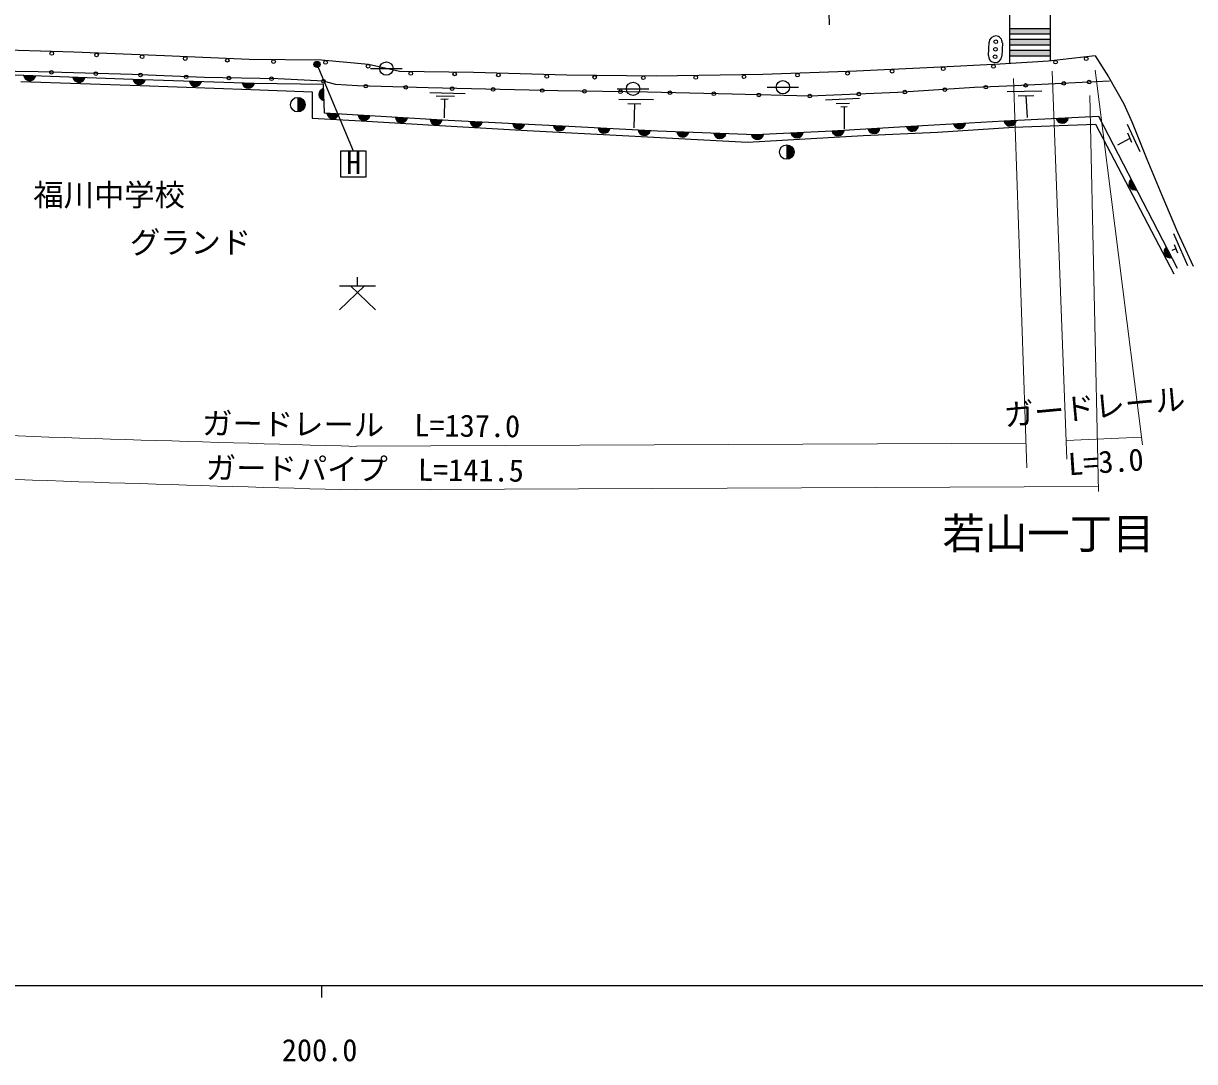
# Model space of a CAD drawing. Units: millimetres at full size, sheet at 1:1000; details may follow other scales. Extents: x -32835295 to 680000, y -214460296 to 380000.
# Drawn here: x 243421 to 339990, y 198715 to 284349 of the extents above; entities that cross this region are included whole.
import ezdxf
from ezdxf.enums import TextEntityAlignment as Align

# ---------------------------------------------------------------- set-up
doc = ezdxf.new("R2010")
doc.units = ezdxf.units.MM
doc.header["$LTSCALE"] = 1000
for name, color, linetype, lineweight in [('M-BGD', 7, 'Continuous', 25), ('M-BGD-EXST', 7, 'Continuous', 25), ('M-BMK-SRVR', 3, 'Continuous', 25), ('M-STR-HTXT', 7, 'Continuous', 13), ('M-STR-STRC', 7, 'Continuous', 25), ('M-TTL-BAND', 7, 'Continuous', 25)]:
    doc.layers.add(name, color=color, linetype=linetype, lineweight=lineweight)
doc.layers.add('M-BMK-HTXT', color=7, linetype='Continuous')
doc.styles.add('ＭＳ ゴシック', font='')
doc.styles.get('ＭＳ ゴシック').set_extended_font_data('MS Gothic')

msp = doc.modelspace()

# ---------------------------------------------------------------- hatches: boundary and pattern name
at = {"layer": 'M-BGD'}
for points in [[(243441, 280050, 0.82183), (244431, 280015)], [(247503, 279906, 0.82183), (248493, 279870)], [(252477, 279727, 0.82183), (253468, 279694)], [(257103, 279573, 0.82183), (258094, 279540)], [(261471, 279428, 0.82183), (262461, 279395)], [(266047, 277045, 0.41421), (266647, 277645, 0.41421), (266047, 278245)], [(268176, 278978, 0.82183), (268204, 277988)], [(268449, 276934, 0.82183), (269438, 276874)], [(271016, 276778, 0.82183), (272005, 276719)], [(274090, 276592, 0.82183), (275079, 276533)], [(276949, 276419, 0.82183), (277938, 276359)], [(280265, 276242, 0.82183), (281254, 276194)], [(324280, 276274, 0.82183), (325270, 276324)], [(328590, 276495, 0.82183), (329580, 276546)], [(283763, 276074, 0.82183), (284752, 276027)], [(287122, 275913, 0.82183), (288112, 275866)], [(290802, 275723, 0.82183), (291792, 275670)], [(294118, 275546, 0.82183), (295107, 275493)], [(297289, 275401, 0.82183), (298279, 275363)], [(300353, 275284, 0.82183), (301343, 275246)], [(306723, 275296, 0.82183), (307712, 275344)], [(310097, 275461, 0.82183), (311087, 275520)], [(313062, 275639, 0.82183), (314051, 275699)], [(316240, 275831, 0.82183), (317230, 275888)], [(320113, 276045, 0.82183), (321102, 276099)], [(303449, 275166, 0.82183), (304440, 275181)], [(306360, 273138, 0.41421), (306960, 273738, 0.41421), (306360, 274338)], [(334768, 271515, 0.82183), (335224, 270635)], [(337671, 265922, 0.82183), (338127, 265043)]]:
    msp.add_hatch(color=256, dxfattribs=at).paths.add_polyline_path(points)
at = {"layer": 'M-BGD-EXST'}
msp.add_hatch(color=256, dxfattribs=at).paths.add_polyline_path([(267878, 280971, 0.41421), (267628, 281221, 0.41421), (267378, 280971, 1)])
at = {"layer": 'M-STR-STRC'}
for points in [[(328082, 283937), (324732, 283937), (324732, 283487), (328082, 283487)], [(328082, 283037), (324732, 283037), (324732, 282587), (328082, 282587)], [(328082, 282137), (324732, 282137), (324732, 281687), (328082, 281687)]]:
    msp.add_hatch(color=256, dxfattribs=at).paths.add_polyline_path(points)

# ---------------------------------------------------------------- linework, layer by layer
at = {"layer": 'M-BGD'}
for p, q in [((272047, 280627), (274647, 280627)), ((304742, 279085), (307342, 279085)), ((266047, 278245), (266047, 277045)), ((276931, 278646), (279857, 278578)), ((277459, 278367), (278960, 278359)), ((292387, 278954), (294987, 278954)), ((309552, 278050), (312348, 278188)), ((324547, 278727), (327405, 278777)), ((325437, 278376), (326741, 278414)), ((326089, 278395), (326177, 276596)), ((277843, 278095), (278447, 278118)), ((278145, 278107), (278107, 276557)), ((292504, 278099), (295370, 278062)), ((293261, 277751), (294330, 277728)), ((293796, 277739), (293751, 275732)), ((310442, 277737), (311533, 277774)), ((310831, 277473), (311357, 277486)), ((311094, 277480), (311099, 275661)), ((334419, 276031), (335472, 273772)), ((334450, 275335), (334795, 274567)), ((306360, 274338), (306360, 273138)), ((334661, 274864), (333638, 274304)), ((338243, 267017), (339407, 264372)), ((338452, 265766), (338111, 265612)), ((338309, 266106), (338594, 265426)), ((269494, 262700), (272446, 262700)), ((269494, 260729), (271546, 262700)), ((272446, 260729), (270395, 262700)), ((270970, 262700), (270970, 263423))]:
    msp.add_line(p, q, dxfattribs=at)
for points in [[(331782, 281669), (327957, 281239), (323946, 280978), (318490, 280725), (312123, 280414), (304383, 280122), (295597, 280002), (288218, 280077), (280535, 280302), (274423, 280382), (271868, 280964), (267996, 281311), (262023, 281373), (255058, 281673), (247573, 281972), (240208, 282192), (233647, 282475), (226926, 282758), (213693, 283292), (206824, 283592), (198474, 283945), (191083, 284212)], [(332980, 279596), (329600, 279424), (325173, 279191), (321839, 279051), (315518, 278647), (308274, 278351), (301860, 278508), (294874, 278679), (287497, 278788), (276799, 279022), (270967, 279194), (269160, 279303), (268163, 279583), (264434, 279771), (258339, 279879), (252380, 280130), (244647, 280348), (239034, 280441), (230098, 280846), (220773, 281204), (207987, 281560), (191005, 282357)], [(331782, 281669), (332890, 279952), (334150, 277720), (334857, 276174), (336044, 273152), (337297, 270195), (338594, 267127), (339868, 264317)], [(338595, 264142), (332089, 276674), (324280, 276274), (316598, 275852), (310097, 275461), (303788, 275153), (295698, 275461), (288380, 275853), (278434, 276329), (268235, 276947), (268166, 279323), (262460, 279395), (252477, 279727), (245646, 279973), (239060, 280204)], [(243199, 279560), (253054, 279225), (262196, 278905), (267236, 278707), (267236, 276532), (271262, 276325), (277739, 275924), (284949, 275523), (293333, 275075), (303115, 274550), (312653, 275098), (318783, 275371), (325079, 275782), (331828, 276033), (338283, 263697)]]:
    msp.add_lwpolyline(points, dxfattribs=at)
for centre, radius in [((245754, 281876), 150), ((249455, 281747), 150), ((253206, 281597), 150), ((256762, 281449), 150), ((260238, 281300), 150), ((264048, 281202), 150), ((268331, 281130), 150), ((273347, 280627), 550), ((328530, 281152), 150), ((331060, 281437), 150), ((245728, 280317), 150), ((249395, 280214), 150), ((253078, 280100), 150), ((256838, 279942), 150), ((271844, 280816), 150), ((275361, 280219), 150), ((278977, 280173), 150), ((282584, 280092), 150), ((286570, 279975), 150), ((290523, 279903), 150), ((302834, 279951), 150), ((307248, 280080), 150), ((311380, 280235), 150), ((315051, 280407), 150), ((319266, 280611), 150), ((323408, 280803), 150), ((260363, 279843), 150), ((263878, 279781), 150), ((268163, 279583), 150), ((271662, 279173), 150), ((274949, 279077), 150), ((278771, 278979), 150), ((293687, 278954), 550), ((294533, 279862), 150), ((298856, 279896), 150), ((306042, 279085), 550), ((322776, 279090), 150), ((326061, 279238), 150), ((329204, 279404), 150), ((331290, 279510), 150), ((266047, 277645), 600), ((282148, 278905), 150), ((286200, 278816), 150), ((289679, 278756), 150), ((292658, 278711), 150), ((296729, 278633), 150), ((300355, 278545), 150), ((304068, 278454), 150), ((308274, 278351), 150), ((312304, 278516), 150), ((316107, 278685), 150), ((319398, 278895), 150), ((306360, 273738), 600)]:
    msp.add_circle(centre, radius, dxfattribs=at)
for centre, start, end in [((243939, 280131), 189.16155, 346.81974), ((248002, 279986), 189.11242, 346.77062), ((252976, 279809), 189.26485, 346.92304), ((257602, 279655), 189.26485, 346.92304), ((261969, 279509), 189.26485, 346.92304), ((268288, 278486), 102.83932, 260.49751), ((268949, 277002), 187.7062, 345.36439), ((271516, 276846), 187.7062, 345.36439), ((274590, 276660), 187.7062, 345.36439), ((277449, 276487), 187.7062, 345.36439), ((280764, 276316), 188.43016, 346.08835), ((324770, 276397), 194.1078, 351.76599), ((329080, 276618), 194.1078, 351.76599), ((284262, 276148), 188.43016, 346.08835), ((287622, 275987), 188.43016, 346.08835), ((291302, 275795), 188.10387, 345.76206), ((294618, 275617), 188.10387, 345.76206), ((297788, 275480), 188.99173, 346.64992), ((300852, 275363), 188.99173, 346.64992), ((307213, 275418), 193.95931, 351.6175), ((310586, 275588), 194.6184, 352.27659), ((313550, 275767), 194.6184, 352.27659), ((316729, 275957), 194.49312, 352.15131), ((320602, 276170), 194.31154, 351.96974), ((303943, 275271), 192.03355, 349.69174), ((335083, 271120), 128.60508, 286.26327), ((337986, 265528), 128.60508, 286.26327)]:
    msp.add_arc(centre, 505, start, end, dxfattribs=at)
at = {"layer": 'M-BGD-EXST'}
for p, q in [((270625, 273799), (267628, 280971)), ((271675, 273799), (269575, 273799)), ((269575, 273799), (269575, 271699)), ((271675, 271699), (271675, 273799)), ((269575, 271699), (271675, 271699))]:
    msp.add_line(p, q, dxfattribs=at)
msp.add_circle((267628, 280971), 250, dxfattribs=at)
at = {"layer": 'M-BMK-SRVR'}
msp.add_line((309840, 285223), (309868, 284223), dxfattribs=at)
at = {"layer": 'M-STR-HTXT'}
for p, q in [((329447, 248418), (328253, 280397)), ((335692, 249580), (331795, 280490)), ((325071, 279797), (326162, 247696)), ((331358, 278399), (332070, 245732)), ((329390, 249954), (335611, 250227)), ((326093, 249722), (270875, 249465)), ((332061, 246149), (270834, 245864))]:
    msp.add_line(p, q, dxfattribs=at)
for radius, start, end in [(4181175, 267.32547, 268.4377), (4184775, 267.32562, 268.43849)]:
    msp.add_arc((384870, 4429085), radius, start, end, dxfattribs=at)
at = {"layer": 'M-STR-STRC'}
for p, q in [((328082, 289838), (328082, 281253)), ((324732, 289673), (324732, 281029)), ((324732, 283937), (328082, 283937)), ((324732, 283487), (328082, 283487)), ((324732, 283037), (328082, 283037)), ((322987, 281691), (323039, 282790)), ((324138, 282738), (324085, 281639)), ((324732, 282587), (328082, 282587)), ((324732, 282137), (328082, 282137)), ((324732, 281687), (328082, 281687))]:
    msp.add_line(p, q, dxfattribs=at)
for centre in [(323598, 282838), (323568, 282219), (323539, 281599)]:
    msp.add_circle(centre, 150, dxfattribs=at)
for centre, start, end in [((323588, 282764), 87.27295, 177.27295), ((323588, 282764), 357.27295, 87.27295), ((323536, 281665), 177.27295, 267.27295), ((323536, 281665), 267.27295, 357.27295)]:
    msp.add_arc(centre, 550, start, end, dxfattribs=at)
at = {"layer": 'M-TTL-BAND'}
for p, q in [((40000, 205000), (579000, 205000)), ((268000, 205000), (268000, 204000))]:
    msp.add_line(p, q, dxfattribs=at)

# ---------------------------------------------------------------- texts
at = {"layer": 'M-BGD-EXST', "style": 'ＭＳ ゴシック'}
msp.add_text('H', height=1833, dxfattribs=at).set_placement((270027, 271391), align=Align.BOTTOM_LEFT)
at = {"layer": 'M-BMK-HTXT', "style": 'ＭＳ ゴシック'}
for s, height, p in [('福川中学校', 1833, (244239, 268739)), ('グランド', 1833, (252196, 264818)), ('若山一丁目', 2566, (319192, 240221))]:
    msp.add_text(s, height=height, dxfattribs=at).set_placement(p, align=Align.BOTTOM_LEFT)
at = {"layer": 'M-STR-HTXT', "style": 'ＭＳ ゴシック'}
for s, rotation, p in [('ガードレール', 5.309, (324407, 250567)), ('ガードレール  L=137.0', 359.469, (258145, 249902)), ('L=3.0', 3.814, (329659, 246524)), ('ガードパイプ  L=141.5', 359.469, (258448, 246237))]:
    msp.add_text(s, height=1833, rotation=rotation, dxfattribs=at).set_placement(p, align=Align.BOTTOM_LEFT)
at = {"layer": 'M-TTL-BAND', "style": 'ＭＳ ゴシック'}
msp.add_text('200.0', height=1833, dxfattribs=at).set_placement((267844, 198195), align=Align.BOTTOM_CENTER)

doc.saveas('drawing.dxf')
